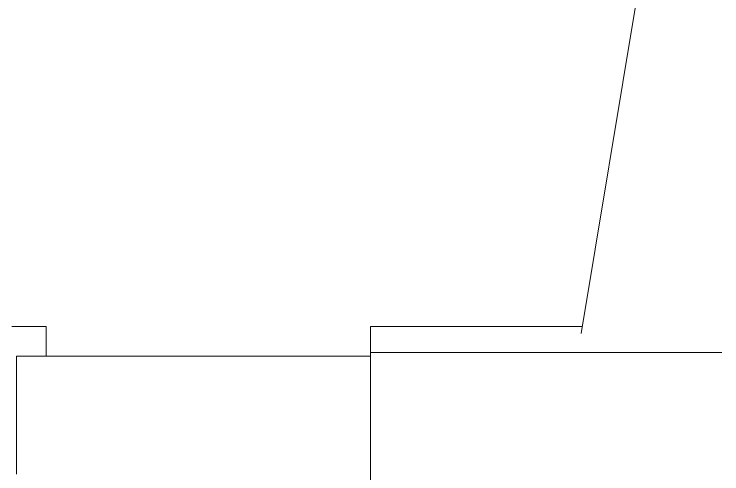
# Model space of a CAD drawing. Extents: x 65572 to 72871, y 30718 to 33858.
# Drawn here: x 65691.27 to 65705.77, y 32315.99 to 32325.4 of the extents above; entities that cross this region are included whole.
import ezdxf

# ---------------------------------------------------------------- set-up
doc = ezdxf.new("R2010")
doc.units = 0
doc.header["$LTSCALE"] = 0.5
doc.header["$MEASUREMENT"] = 0
doc.layers.get('0').update_dxf_attribs({"color": 20, "linetype": 'CONTINUOUS'})
doc.layers.add('Layout', color=154, linetype='CONTINUOUS', lineweight=5)

# ---------------------------------------------------------------- blocks, each defined once
blk = doc.blocks.new('12fstg01')
at = {"color": 0, "linetype": 'ByBlock'}
for p, q in [((0.03806, 0.39469), (0.03806, 0.37983)), ((-0.02546, 0.39256), (0.02533, 0.39256)), ((0.02533, 0.39256), (0.02533, 0.24015)), ((0.03806, 0.37983), (0.02533, 0.37983)), ((-0.03806, 0.24015), (0.03806, 0.24015)), ((0.02699, 0.08885), (0.02699, 0.24015)), ((0.03806, 0.24015), (0.03806, 0.14891)), ((0.03515, 0.14937), (0.25367, 0.1132))]:
    blk.add_line(p, q, dxfattribs=at)

msp = doc.modelspace()

# ---------------------------------------------------------------- block references
at = {"layer": 'Layout', "linetype": 'ByBlock', "xscale": 47.58705652932135, "yscale": 47.58705652932135, "zscale": 47.58705652932135, "rotation": 89.99999999999999}
msp.add_blockref('12fstg01', (65710.001978, 32317.191491), dxfattribs=at)

doc.saveas('drawing.dxf')
